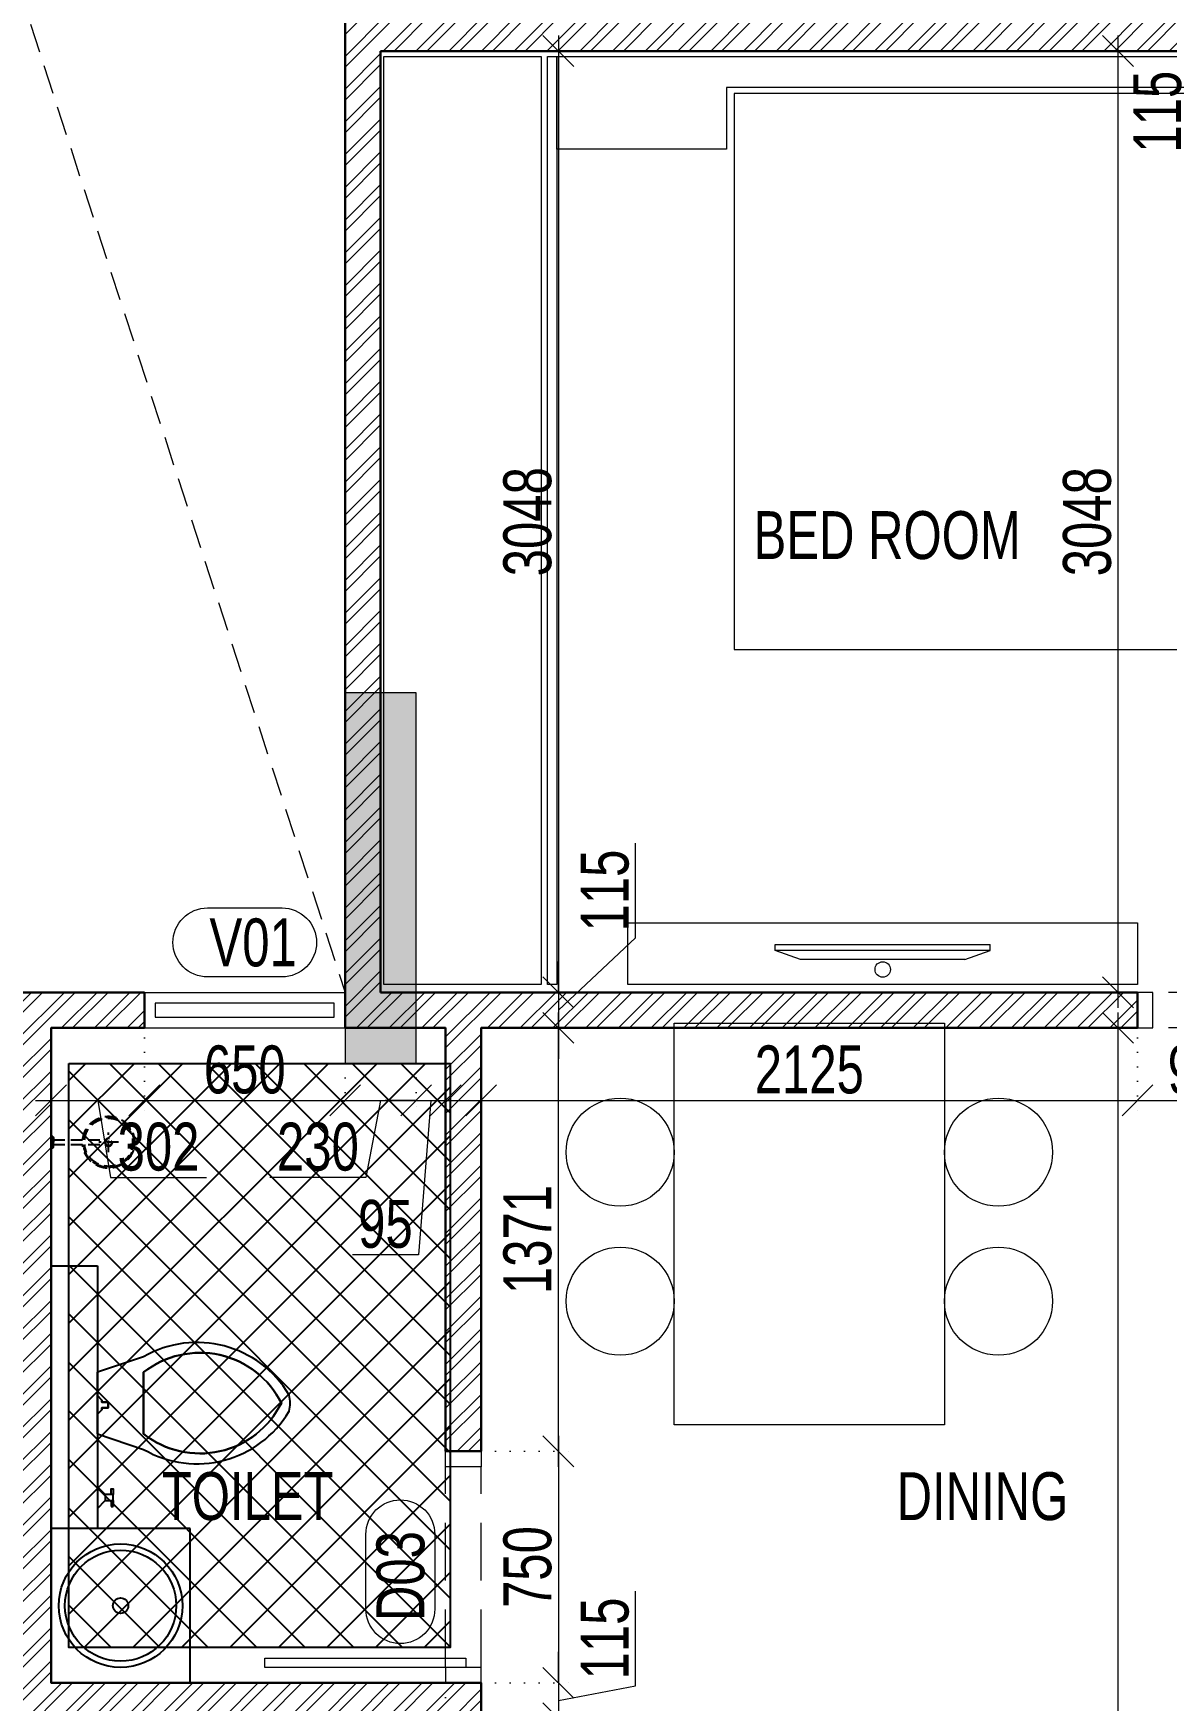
# Model space of a CAD drawing. Header units: inches. Extents: x 785882 to 928568, y 496782 to 576896.
# Drawn here: x 873649 to 877319, y 528373 to 533772 of the extents above; entities that cross this region are included whole.
import ezdxf
from ezdxf.enums import TextEntityAlignment as Align

# ---------------------------------------------------------------- set-up
doc = ezdxf.new("R2010")
doc.units = ezdxf.units.IN
doc.header["$LTSCALE"] = 750
doc.header["$MEASUREMENT"] = 0
for name, pattern in [('DOT', [0.25, 0, -0.25]), ('HIDDEN', [0.375, 0.25, -0.125]), ('HIDDEN2', [0.1875, 0.125, -0.0625])]:
    doc.linetypes.add(name, pattern=pattern)
for name, color, linetype, lineweight in [('COLUMN', 5, 'Continuous', 13), ('DIMENSION WORKING-MSA', 222, 'Continuous', 13), ('DOOR NO-MSA', 4, 'Continuous', 9), ('DOOR-MSA', 50, 'Continuous', 13), ('DOTTED LINE-MSA', 3, 'HIDDEN2', 13), ('FURNITURE-MSA', 251, 'Continuous', 5), ('TEXT ROOM NAME-MSA', 210, 'Continuous', 13), ('WALL HATCH-MSA', 251, 'Continuous', 9), ('WALL-MSA', 32, 'Continuous', 30), ('WINDOE NO-MAS', 4, 'Continuous', 9), ('WINDOW-MSA', 50, 'Continuous', 13)]:
    doc.layers.add(name, color=color, linetype=linetype, lineweight=lineweight)
for name, color, linetype in [('HATCH-SUNK 300MM-MSA', 47, 'Continuous'), ('P.FIXTURE', 7, 'Continuous'), ('R.C.C HATCH-MSA', 250, 'Continuous')]:
    doc.layers.add(name, color=color, linetype=linetype)
doc.styles.add('AR', font='swisscl.ttf')
doc.styles.add('Arial-Reg+0.8Sc', font='swisscl.ttf')
doc.styles.add('MtXpl_Swis721_LtCn_B', font='swisscl.ttf')
doc.dimstyles.new('WORKING DIM', dxfattribs={"dimtxt": 155, "dimasz": 100, "dimexe": 50, "dimexo": 0, "dimgap": 20, "dimtad": 1, "dimdec": 0, "dimzin": 0, "dimdsep": 46, "dimtxsty": 'AR', "dimblk": 'OBLIQUE', "dimcen": 0.09, "dimdle": 50, "dimclrd": 256, "dimclre": 250, "dimclrt": 256, "dimadec": 0, "dimazin": 0, "dimtfac": 1, "dimtdec": 0, "dimtofl": 0, "dimtmove": 1, "dimatfit": 0, "dimfxl": 1, "dimtolj": 1, "dimtzin": 0, "dimlwd": -1, "dimlwe": -1, "dimarcsym": 0})
pattern_1 = [(45, (36976.4, 0), (-53.0330086, 53.0330086), []), (45, (37011.755, 0), (-53.0330086, 53.0330086), [])]

# ---------------------------------------------------------------- blocks, each defined once
blk = doc.blocks.new('t4tgg34')
for points in [[(375405.3, -62759.1), (375390.8, -62744.6), (375390.8, -62738.4), (375370.8, -62738.4), (375370.8, -62719.7), (375390.8, -62719.7), (375390.8, -62713.4), (375405.3, -62699), (375405.3, -62635.1), (375255.5, -62585.2, 0.412342), (374784.6, -62708.9, 0.132891), (374784.6, -62761, 0.412336), (375255.5, -62884.7), (375405.3, -62834.8)], [(375255.5, -62834.8, -0.475238), (374809.5, -62734.9, -0.475243), (375255.5, -62635.1)]]:
    blk.add_lwpolyline(points, format="xyb", close=True)
blk.add_lwpolyline([(375255.5, -62834.8), (375255.5, -62635.1, 0.475243), (374809.5, -62734.9, 0.475238), (375255.5, -62834.8, 0.489246)], format="xyb")
blk.add_lwpolyline([(375405.3, -62635.1), (375405.3, -62699), (375390.8, -62713.4), (375390.8, -62719.7), (375370.8, -62719.7), (375370.8, -62738.4), (375390.8, -62738.4), (375390.8, -62744.6), (375405.3, -62759.1), (375405.3, -62699), (375405.3, -62834.8)])
blk = doc.blocks.new('9')
at = {"linetype": 'Continuous'}
for p, q in [((709869.5, -390414.7), (709869.5, -390433.8)), ((709875.9, -390414.7), (709875.9, -390433.8)), ((709875.9, -390433.8), (709869.5, -390433.8))]:
    blk.add_line(p, q, dxfattribs=at)
for points in [[(709875.9, -390395.7), (709875.9, -390376.6), (709869.5, -390376.6), (709869.5, -390395.7)], [(709894.9, -390395.7), (709920.3, -390370.3), (709920.3, -390440.1), (709894.9, -390414.7)]]:
    blk.add_lwpolyline(points, dxfattribs=at)
blk.add_lwpolyline([(709894.9, -390414.7), (709869.5, -390414.7), (709869.5, -390395.7), (709894.9, -390395.7)], close=True, dxfattribs=at)
blk = doc.blocks.new('SHOWE')
at = {"linetype": 'HIDDEN', "ltscale": 0.2}
for p, q in [((3964261.3, -1171717.9), (3964261.3, -1171674.7)), ((3964261.3, -1171674.7), (3964263.3, -1171674.7)), ((3964264.2, -1171676.3), (3964264.2, -1171716.3)), ((3964268.7, -1171680.5), (3964268.7, -1171696.3)), ((3964268.7, -1171688.6), (3964437.5, -1171688.6)), ((3964268.7, -1171712), (3964268.7, -1171696.3)), ((3964479.2, -1171696.3), (3964415.6, -1171696.3)), ((3964447.4, -1171664.5), (3964447.4, -1171728.1)), ((3964261.3, -1171717.9), (3964263.3, -1171717.9)), ((3964268.7, -1171704), (3964437.5, -1171704))]:
    blk.add_line(p, q, dxfattribs=at)
for radius in [12.5, 10.6]:
    blk.add_circle((3964447.4, -1171696.3), radius, dxfattribs=at)
for centre, radius, start, end in [((3964447.4, -1171696.3), 84.1, 185.2383, 174.7617), ((3964447.4, -1171696.3), 81.4, 185.4105, 174.5895), ((3964447.4, -1171696.3), 78, 185.6496, 174.3504), ((3964262.4, -1171676.3), 1.76, 358.0282, 62.0821), ((3964259.8, -1171685.3), 10.1, 28.3436, 64.2104), ((3964262.4, -1171716.3), 1.76, 297.9179, 1.9718), ((3964259.8, -1171707.2), 10.1, 295.7896, 331.6564)]:
    blk.add_arc(centre, radius, start, end, dxfattribs=at)
blk = doc.blocks.new('BLOCK-G & H TYPICAL COLOUMN')
at = {"layer": 'R.C.C HATCH-MSA'}
h = blk.add_hatch(color=256, dxfattribs=at)
h.dxf.hatch_style = 1
h.paths.add_polyline_path([(172697.62, -104207.75), (172688.57, -104207.75), (172688.57, -104255), (172697.62, -104255)])
h.paths.add_polyline_path([(172327.12, -104207.75), (172336.18, -104207.75), (172336.18, -104255), (172327.12, -104255)])
h.paths.add_polyline_path([(172819.88, -104207.75), (172819.88, -104216.81), (172867.12, -104216.81), (172867.12, -104207.75)])
h.paths.add_polyline_path([(172204.87, -104207.75), (172204.87, -104216.81), (172157.62, -104216.81), (172157.62, -104207.75)])
h.paths.add_polyline_path([(172561.18, -104240.06), (172552.12, -104240.06), (172552.12, -104287.31), (172561.18, -104287.31)])
h.paths.add_polyline_path([(172463.57, -104240.06), (172472.62, -104240.06), (172472.62, -104287.31), (172463.57, -104287.31)])
h.paths.add_polyline_path([(172177.87, -104422.2), (172177.87, -104431.25), (172130.62, -104431.25), (172130.62, -104422.2)])
h.paths.add_polyline_path([(172894.12, -104422.2), (172894.12, -104431.25), (172846.88, -104431.25), (172846.88, -104422.2)])
h.paths.add_polyline_path([(172336.12, -104486.75), (172336.12, -104495.81), (172288.87, -104495.81), (172288.87, -104486.75)])
h.paths.add_polyline_path([(172202.62, -104543.75), (172202.62, -104552.81), (172155.37, -104552.81), (172155.37, -104543.75)])
h.paths.add_polyline_path([(172822.13, -104543.75), (172822.13, -104552.81), (172869.37, -104552.81), (172869.37, -104543.75)])
h.paths.add_polyline_path([(172516.9, -104495.81), (172507.85, -104495.81), (172507.85, -104448.56), (172516.9, -104448.56)])
h.paths.add_polyline_path([(172697.62, -104104.25), (172688.57, -104104.25), (172688.57, -104057.01), (172697.62, -104057.01)])
h.paths.add_polyline_path([(172327.12, -104104.25), (172336.18, -104104.25), (172336.18, -104057.01), (172327.12, -104057.01)])
h.paths.add_polyline_path([(172819.88, -104104.25), (172819.88, -104095.2), (172867.12, -104095.2), (172867.12, -104104.25)])
h.paths.add_polyline_path([(172204.87, -104104.25), (172204.87, -104095.2), (172157.62, -104095.2), (172157.62, -104104.25)])
h.paths.add_polyline_path([(172561.18, -104071.94), (172552.12, -104071.94), (172552.12, -104024.7), (172561.18, -104024.7)])
h.paths.add_polyline_path([(172463.57, -104071.94), (172472.62, -104071.94), (172472.62, -104024.7), (172463.57, -104024.7)])
h.paths.add_polyline_path([(172177.87, -103889.81), (172177.87, -103880.75), (172130.62, -103880.75), (172130.62, -103889.81)])
h.paths.add_polyline_path([(172894.12, -103889.81), (172894.12, -103880.75), (172846.88, -103880.75), (172846.88, -103889.81)])
h.paths.add_polyline_path([(172336.12, -103825.25), (172336.12, -103816.2), (172288.87, -103816.2), (172288.87, -103825.25)])
h.paths.add_polyline_path([(172202.62, -103768.25), (172202.62, -103759.2), (172155.37, -103759.2), (172155.37, -103768.25)])
h.paths.add_polyline_path([(172822.13, -103768.25), (172822.13, -103759.2), (172869.37, -103759.2), (172869.37, -103768.25)])
h.paths.add_polyline_path([(172516.9, -103816.2), (172507.85, -103816.2), (172507.85, -103863.44), (172516.9, -103863.44)])
h.paths.add_polyline_path([(172548.37, -103699.31), (172548.37, -103690.25), (172595.62, -103690.25), (172595.62, -103699.31)])
h.paths.add_polyline_path([(172476.37, -103699.31), (172476.37, -103690.25), (172429.13, -103690.25), (172429.13, -103699.31)])
h.paths.add_polyline_path([(172726.82, -103612.31), (172726.82, -103603.25), (172774.06, -103603.25), (172774.06, -103612.31)])
h.paths.add_polyline_path([(172297.93, -103612.31), (172297.93, -103603.25), (172250.69, -103603.25), (172250.69, -103612.31)])
h.paths.add_polyline_path([(172920.37, -103523.81), (172920.37, -103514.75), (172857.56, -103514.75), (172857.56, -103523.81)])
h.paths.add_polyline_path([(172104.37, -103523.81), (172104.37, -103514.75), (172167.19, -103514.75), (172167.19, -103523.81)])
h.paths.add_polyline_path([(172476.37, -103492.94), (172467.32, -103492.94), (172467.32, -103445.7), (172476.37, -103445.7)])
h.paths.add_polyline_path([(172548.37, -103492.94), (172557.43, -103492.94), (172557.43, -103445.7), (172548.37, -103445.7)])
h.paths.add_polyline_path([(172663.43, -103454.75), (172759.5, -103454.75), (172759.5, -103349.7), (172663.43, -103349.7), (172663.43, -103358.75), (172750.44, -103358.75), (172750.44, -103445.7), (172663.43, -103445.7)])
h.paths.add_polyline_path([(172361.32, -103454.75), (172265.25, -103454.75), (172265.25, -103349.7), (172361.32, -103349.7), (172361.32, -103358.75), (172274.31, -103358.75), (172274.31, -103445.7), (172361.32, -103445.7)])
h.paths.add_polyline_path([(172428.37, -103358.75), (172419.32, -103358.75), (172419.32, -103311.51), (172428.37, -103311.51)])
h.paths.add_polyline_path([(172428.37, -103132.74), (172419.32, -103132.74), (172419.32, -103179.99), (172428.37, -103179.99)])
h.paths.add_polyline_path([(172151.62, -103286.75), (172151.62, -103277.7), (172104.37, -103277.7), (172104.37, -103286.75)])
h.paths.add_polyline_path([(172245.43, -103162.74), (172245.43, -103153.68), (172198.19, -103153.68), (172198.19, -103162.74)])
h.paths.add_polyline_path([(172428.37, -103021.25), (172419.32, -103021.25), (172419.32, -103068.5), (172428.37, -103068.5)])
h.paths.add_polyline_path([(172245.43, -102997.25), (172236.37, -102997.25), (172236.37, -103044.5), (172245.43, -103044.5)])
h.paths.add_polyline_path([(172104.37, -102997.25), (172104.37, -103006.31), (172151.62, -103006.31), (172151.62, -102997.25)])
h.paths.add_polyline_path([(172596.37, -103358.75), (172605.43, -103358.75), (172605.43, -103311.51), (172596.37, -103311.51)])
h.paths.add_polyline_path([(172596.37, -103132.74), (172605.43, -103132.74), (172605.43, -103179.99), (172596.37, -103179.99)])
h.paths.add_polyline_path([(172873.13, -103286.75), (172873.13, -103277.7), (172920.37, -103277.7), (172920.37, -103286.75)])
h.paths.add_polyline_path([(172779.32, -103162.74), (172779.32, -103153.68), (172826.56, -103153.68), (172826.56, -103162.74)])
h.paths.add_polyline_path([(172596.37, -103021.25), (172605.43, -103021.25), (172605.43, -103068.5), (172596.37, -103068.5)])
h.paths.add_polyline_path([(172779.32, -102997.25), (172788.37, -102997.25), (172788.37, -103044.5), (172779.32, -103044.5)])
h.paths.add_polyline_path([(172920.37, -102997.25), (172920.37, -103006.31), (172873.13, -103006.31), (172873.13, -102997.25)])
h.paths.add_polyline_path([(172548.37, -104612.7), (172548.37, -104621.75), (172595.62, -104621.75), (172595.62, -104612.7)])
h.paths.add_polyline_path([(172476.37, -104612.7), (172476.37, -104621.75), (172429.13, -104621.75), (172429.13, -104612.7)])
h.paths.add_polyline_path([(172297.93, -104699.7), (172297.93, -104708.75), (172250.69, -104708.75), (172250.69, -104699.7)])
h.paths.add_polyline_path([(172104.37, -104788.2), (172104.37, -104797.25), (172167.19, -104797.25), (172167.19, -104788.2)])
h.paths.add_polyline_path([(172726.82, -104699.7), (172726.82, -104708.75), (172774.06, -104708.75), (172774.06, -104699.7)])
h.paths.add_polyline_path([(172920.37, -104788.2), (172920.37, -104797.25), (172857.56, -104797.25), (172857.56, -104788.2)])
h.paths.add_polyline_path([(172476.37, -104819.06), (172467.32, -104819.06), (172467.32, -104866.31), (172476.37, -104866.31)])
h.paths.add_polyline_path([(172548.37, -104819.06), (172557.43, -104819.06), (172557.43, -104866.31), (172548.37, -104866.31)])
h.paths.add_polyline_path([(172663.43, -104857.25), (172759.5, -104857.25), (172759.5, -104962.31), (172663.43, -104962.31), (172663.43, -104953.25), (172750.44, -104953.25), (172750.44, -104866.31), (172663.43, -104866.31)])
h.paths.add_polyline_path([(172361.32, -104857.25), (172265.25, -104857.25), (172265.25, -104962.31), (172361.32, -104962.31), (172361.32, -104953.25), (172274.31, -104953.25), (172274.31, -104866.31), (172361.32, -104866.31)])
h.paths.add_polyline_path([(172428.37, -104953.25), (172419.32, -104953.25), (172419.32, -105000.5), (172428.37, -105000.5)])
h.paths.add_polyline_path([(172428.37, -105178.31), (172419.32, -105178.31), (172419.32, -105131.06), (172428.37, -105131.06)])
h.paths.add_polyline_path([(172151.62, -105025.25), (172151.62, -105034.31), (172104.37, -105034.31), (172104.37, -105025.25)])
h.paths.add_polyline_path([(172245.43, -105072.5), (172236.37, -105072.5), (172236.37, -105025.25), (172245.43, -105025.25)])
h.paths.add_polyline_path([(172428.37, -105290.75), (172419.32, -105290.75), (172419.32, -105243.51), (172428.37, -105243.51)])
h.paths.add_polyline_path([(172245.43, -105314.75), (172236.37, -105314.75), (172236.37, -105267.51), (172245.43, -105267.51)])
h.paths.add_polyline_path([(172104.37, -105277.35), (172113.43, -105277.35), (172113.43, -105314.75), (172104.37, -105314.75)])
h.paths.add_polyline_path([(172596.37, -104953.25), (172605.43, -104953.25), (172605.43, -105000.5), (172596.37, -105000.5)])
h.paths.add_polyline_path([(172596.37, -105178.31), (172605.43, -105178.31), (172605.43, -105131.06), (172596.37, -105131.06)])
h.paths.add_polyline_path([(172873.13, -105025.25), (172873.13, -105034.31), (172920.37, -105034.31), (172920.37, -105025.25)])
h.paths.add_polyline_path([(172788.37, -105025.25), (172779.32, -105025.25), (172779.32, -105072.5), (172788.37, -105072.5)])
h.paths.add_polyline_path([(172596.37, -105290.75), (172605.43, -105290.75), (172605.43, -105243.51), (172596.37, -105243.51)])
h.paths.add_polyline_path([(172779.32, -105314.75), (172788.37, -105314.75), (172788.37, -105267.51), (172779.32, -105267.51)])
h.paths.add_polyline_path([(172911.32, -105314.75), (172920.37, -105314.75), (172920.37, -105277.35), (172911.32, -105277.35)])
h.paths.add_polyline_path([(172688.63, -104486.75), (172688.63, -104495.81), (172735.87, -104495.81), (172735.87, -104486.75)])
h.paths.add_polyline_path([(172688.63, -103825.25), (172688.63, -103816.2), (172735.87, -103816.2), (172735.87, -103825.25)])
at = {"layer": 'COLUMN'}
blk.add_lwpolyline([(172561.18, -104240.06), (172552.12, -104240.06), (172552.12, -104287.31), (172561.18, -104287.31)], close=True, dxfattribs=at)
blk = doc.blocks.new('A$C59c041b7')
at = {"layer": 'HATCH-SUNK 300MM-MSA', "transparency": 33554559}
h = blk.add_hatch(dxfattribs=at)
h.set_pattern_fill('ANSI37', color=256, scale=35)
h.set_pattern_definition([(45, (0, 0), (-78.57724, 78.57724), []), (135, (0, 0), (-78.57724, -78.57724), [])])
h.paths.add_polyline_path([(10478.2, -32767.4), (11713.2, -32767.4), (11713.2, -34658.3), (10478.2, -34658.3)])
at = {"layer": 'HATCH-SUNK 300MM-MSA'}
blk.add_lwpolyline([(10478.2, -32767.4), (11713.2, -32767.4), (11713.2, -34658.3), (10478.2, -34658.3)], close=True, dxfattribs=at)
blk = doc.blocks.new('G$C7997B730')
at = {"layer": 'FURNITURE-MSA'}
for p, q in [((36, 1325, 0), (0, 1325, 0)), ((0, 1325, 0), (0, 0, 0)), ((36, 1325, 0), (0, 1325, 0)), ((93, 1169, 0), (36, 1325, 0)), ((36, 0, 0), (36, 1325, 0)), ((93, 1169, 0), (36, 1325, 0)), ((93, 156, 0), (93, 1169, 0)), ((93, 156, 0), (36, 0, 0)), ((36, 0, 0), (0, 0, 0))]:
    blk.add_line(p, q, dxfattribs=at)
blk = doc.blocks.new('A$Caebde61c')
at = {"layer": 'FURNITURE-MSA'}
for points in [[(11497.8, -32512.4), (11497.8, -29507.3), (12007.8, -29507.3), (12007.8, -32512.4)], [(12027.8, -32512.4), (12027.8, -29507.3), (12057.8, -29507.3), (12057.8, -32512.4)], [(14307.8, -29607.2), (12607.9, -29607.2), (12607.9, -29807.2), (12057.8, -29807.2), (12057.8, -29507.3), (14813.6, -29507.3), (14813.6, -29807.2), (14307.8, -29807.2)], [(12632.8, -29627.2), (12632.8, -31427.2), (14282.8, -31427.2), (14282.8, -29627.2)], [(13938.6, -32312.4), (13938.6, -32512.4), (12288.6, -32512.4), (12288.6, -32312.4)], [(12438.4, -33937.4), (12438.4, -32637.4), (13313.4, -32637.4), (13313.4, -33937.4)]]:
    blk.add_lwpolyline(points, close=True, dxfattribs=at)
for centre, radius in [((13113.6, -32463.3, 0), 25), ((12263.4, -33055), 175), ((13488.4, -33055), 175), ((12263.4, -33537.4), 175), ((13488.4, -33537.4), 175)]:
    blk.add_circle(centre, radius, dxfattribs=at)
at = {"layer": 'FURNITURE-MSA', "xscale": -0.524880000000001, "yscale": 0.524880000000001, "zscale": 0.524880000000001, "rotation": 89.99999999999993}
blk.add_blockref('G$C7997B730', (13461.3, -32382.7, 0), dxfattribs=at)
blk = doc.blocks.new('Win-Tag-03')
blk.add_lwpolyline([(-130, 120), (130, 120, -0.414214), (250, 0), (250, 0, -0.414214), (130, -120), (-130, -120, -0.414214), (-250, 0), (-250, 0, -0.414214)], format="xyb", close=True)
blk = doc.blocks.new('A$C16cd5f5f')
at = {"layer": 'WINDOW-MSA', "ltscale": 5000}
for points in [[(50, 50), (50, 850), (80, 850), (80, 50)], [(0, 0), (50, 0), (50, 115), (0, 115)], [(900, 0), (850, 0), (850, 115), (900, 115)]]:
    blk.add_lwpolyline(points, close=True, dxfattribs=at)
at = {"layer": 'WINDOW-MSA', "linetype": 'HIDDEN'}
for points in [[(50, 115), (850, 115)], [(50, 0), (850, 0)]]:
    blk.add_lwpolyline(points, dxfattribs=at)
blk = doc.blocks.new('A$Ca69f7aba')
at = {"layer": 'WINDOW-MSA', "ltscale": 5000}
for points in [[(-750, 0), (-700, 0), (-700, -115), (-750, -115)], [(0, 0), (-50, 0), (-50, -115), (0, -115)], [(-50, -50), (-50, -700), (-80, -700), (-80, -50)]]:
    blk.add_lwpolyline(points, close=True, dxfattribs=at)
at = {"layer": 'WINDOW-MSA', "linetype": 'HIDDEN'}
blk.add_lwpolyline([(-50, 0), (-700, 0)], dxfattribs=at)
at = {"layer": 'WINDOW-MSA', "linetype": 'HIDDEN', "elevation": 0}
blk.add_lwpolyline([(-50, -115), (-700, -115)], dxfattribs=at)
blk = doc.blocks.new('_Oblique')
at = {"color": 0, "linetype": 'ByBlock', "lineweight": -2}
blk.add_line((-0.5, -0.5), (0.5, 0.5), dxfattribs=at)
blk = doc.blocks.new('*D1318')
at = {"layer": 'Defpoints', "color": 0, "ltscale": 0.25, "transparency": 16777216}
for p in [(877876, 533829.2), (878124.4, 533829.2), (878124.4, 533714.2)]:
    blk.add_point(p, dxfattribs=at)
at = {"layer": 'DIMENSION WORKING-MSA', "ltscale": 0.25, "transparency": 16777216}
for p, q in [((877876, 533829.2), (877876, 533929.2)), ((877876, 533714.2), (877876, 533829.2)), ((877876, 533771.7), (877388.2, 533671.4)), ((877876, 533714.2), (877876, 533614.2)), ((877388.2, 533671.4), (877388.2, 533364.5))]:
    blk.add_line(p, q, dxfattribs=at)
at = {"layer": 'DIMENSION WORKING-MSA', "color": 250, "linetype": 'DOT', "ltscale": 0.25, "transparency": 16777216}
for p, q in [((878124.4, 533829.2), (877826, 533829.2)), ((878124.4, 533714.2), (877826, 533714.2))]:
    blk.add_line(p, q, dxfattribs=at)
at = {"layer": 'DIMENSION WORKING-MSA', "ltscale": 0.25, "transparency": 16777216, "xscale": 100, "yscale": 100, "zscale": 100}
for p, rotation in [((877876, 533829.2), 270), ((877876, 533714.2), 90)]:
    blk.add_blockref('_Oblique', p, dxfattribs=dict(at, rotation=rotation))
at = {"layer": 'DIMENSION WORKING-MSA', "ltscale": 0.25, "transparency": 16777216, "insert": (877289.2, 533517.9), "char_height": 155, "attachment_point": 5, "rotation": 90, "style": 'AR'}
blk.add_mtext('\\A1;115', dxfattribs=at)
blk = doc.blocks.new('*D1343')
at = {"layer": 'Defpoints', "color": 0, "ltscale": 0.25, "transparency": 16777216}
for p in [(874984.1, 528430.7, 0), (873706.6, 528315.7), (874984.1, 528065.7)]:
    blk.add_point(p, dxfattribs=at)
at = {"layer": 'DIMENSION WORKING-MSA', "color": 250, "linetype": 'DOT', "ltscale": 0.25, "transparency": 16777216}
for p, q in [((874984.1, 528430.7), (874984.1, 528015.7)), ((873706.6, 528315.7), (873706.6, 528015.7))]:
    blk.add_line(p, q, dxfattribs=at)
at = {"layer": 'DIMENSION WORKING-MSA', "ltscale": 0.25, "transparency": 16777216}
blk.add_line((873656.6, 528065.7), (875034.1, 528065.7), dxfattribs=at)
at = {"layer": 'DIMENSION WORKING-MSA', "ltscale": 0.25, "transparency": 16777216, "xscale": 100, "yscale": 100, "zscale": 100, "rotation": 180}
blk.add_blockref('_Oblique', (873706.6, 528065.7), dxfattribs=at)
at = {"layer": 'DIMENSION WORKING-MSA', "ltscale": 0.25, "transparency": 16777216, "xscale": 100, "yscale": 100, "zscale": 100}
blk.add_blockref('_Oblique', (874984.1, 528065.7), dxfattribs=at)
at = {"layer": 'DIMENSION WORKING-MSA', "ltscale": 0.25, "transparency": 16777216, "insert": (874345.3, 528165), "char_height": 155, "attachment_point": 5, "style": 'AR'}
blk.add_mtext('\\A1;1278', dxfattribs=at)
blk = doc.blocks.new('*D1357')
at = {"layer": 'Defpoints', "color": 0, "ltscale": 0.25, "transparency": 16777216}
for p in [(877224.4, 530566.6), (878124.4, 530566.6), (878124.4, 530316.6)]:
    blk.add_point(p, dxfattribs=at)
at = {"layer": 'DIMENSION WORKING-MSA', "color": 250, "linetype": 'DOT', "ltscale": 0.25, "transparency": 16777216}
for p, q in [((877224.4, 530566.6), (877224.4, 530266.6)), ((878124.4, 530566.6), (878124.4, 530266.6))]:
    blk.add_line(p, q, dxfattribs=at)
at = {"layer": 'DIMENSION WORKING-MSA', "ltscale": 0.25, "transparency": 16777216}
blk.add_line((877174.4, 530316.6), (878174.4, 530316.6), dxfattribs=at)
at = {"layer": 'DIMENSION WORKING-MSA', "ltscale": 0.25, "transparency": 16777216, "xscale": 100, "yscale": 100, "zscale": 100, "rotation": 180}
blk.add_blockref('_Oblique', (877224.4, 530316.6), dxfattribs=at)
at = {"layer": 'DIMENSION WORKING-MSA', "ltscale": 0.25, "transparency": 16777216, "xscale": 100, "yscale": 100, "zscale": 100}
blk.add_blockref('_Oblique', (878124.4, 530316.6), dxfattribs=at)
at = {"layer": 'DIMENSION WORKING-MSA', "ltscale": 0.25, "transparency": 16777216, "insert": (877454.9, 530415.9), "char_height": 155, "attachment_point": 5, "style": 'AR'}
blk.add_mtext('\\A1;900', dxfattribs=at)
blk = doc.blocks.new('*D1358')
at = {"layer": 'Defpoints', "color": 0, "ltscale": 0.25, "transparency": 16777216}
for p in [(877224.4, 530566.6), (875099.1, 530316.6), (877224.4, 530316.6)]:
    blk.add_point(p, dxfattribs=at)
at = {"layer": 'DIMENSION WORKING-MSA', "color": 250, "linetype": 'DOT', "ltscale": 0.25, "transparency": 16777216}
for p, q in [((877224.4, 530566.6), (877224.4, 530266.6)), ((875099.1, 530316.6), (875099.1, 530366.6))]:
    blk.add_line(p, q, dxfattribs=at)
at = {"layer": 'DIMENSION WORKING-MSA', "ltscale": 0.25, "transparency": 16777216}
blk.add_line((875049.1, 530316.6), (877274.4, 530316.6), dxfattribs=at)
at = {"layer": 'DIMENSION WORKING-MSA', "ltscale": 0.25, "transparency": 16777216, "xscale": 100, "yscale": 100, "zscale": 100, "rotation": 180}
blk.add_blockref('_Oblique', (875099.1, 530316.6), dxfattribs=at)
at = {"layer": 'DIMENSION WORKING-MSA', "ltscale": 0.25, "transparency": 16777216, "xscale": 100, "yscale": 100, "zscale": 100}
blk.add_blockref('_Oblique', (877224.4, 530316.6), dxfattribs=at)
at = {"layer": 'DIMENSION WORKING-MSA', "ltscale": 0.25, "transparency": 16777216, "insert": (876161.8, 530415.9), "char_height": 155, "attachment_point": 5, "style": 'AR'}
blk.add_mtext('\\A1;2125', dxfattribs=at)
blk = doc.blocks.new('*D1359')
at = {"layer": 'Defpoints', "color": 0, "ltscale": 0.25, "transparency": 16777216}
for p in [(873706.6, 530551.6), (874008.7, 530566.6), (874008.7, 530316.6)]:
    blk.add_point(p, dxfattribs=at)
at = {"layer": 'DIMENSION WORKING-MSA', "color": 250, "linetype": 'DOT', "ltscale": 0.25, "transparency": 16777216}
for p, q in [((873706.6, 530551.6), (873706.6, 530266.6)), ((874008.7, 530566.6), (874008.7, 530266.6))]:
    blk.add_line(p, q, dxfattribs=at)
at = {"layer": 'DIMENSION WORKING-MSA', "ltscale": 0.25, "transparency": 16777216}
for p, q in [((873656.6, 530316.6), (874058.7, 530316.6)), ((873857.7, 530316.6), (873899.1, 530066.6)), ((873899.1, 530066.6), (874209.5, 530066.6))]:
    blk.add_line(p, q, dxfattribs=at)
at = {"layer": 'DIMENSION WORKING-MSA', "ltscale": 0.25, "transparency": 16777216, "xscale": 100, "yscale": 100, "zscale": 100, "rotation": 180}
blk.add_blockref('_Oblique', (873706.6, 530316.6), dxfattribs=at)
at = {"layer": 'DIMENSION WORKING-MSA', "ltscale": 0.25, "transparency": 16777216, "xscale": 100, "yscale": 100, "zscale": 100}
blk.add_blockref('_Oblique', (874008.7, 530316.6), dxfattribs=at)
at = {"layer": 'DIMENSION WORKING-MSA', "ltscale": 0.25, "transparency": 16777216, "insert": (874054.3, 530166), "char_height": 155, "attachment_point": 5, "style": 'AR'}
blk.add_mtext('\\A1;302', dxfattribs=at)
blk = doc.blocks.new('*D1360')
at = {"layer": 'Defpoints', "color": 0, "ltscale": 0.25, "transparency": 16777216}
for p in [(874008.7, 530566.6), (874658.7, 530436.6), (874658.7, 530316.6)]:
    blk.add_point(p, dxfattribs=at)
at = {"layer": 'DIMENSION WORKING-MSA', "color": 250, "linetype": 'DOT', "ltscale": 0.25, "transparency": 16777216}
for p, q in [((874008.7, 530566.6), (874008.7, 530266.6)), ((874658.7, 530436.6), (874658.7, 530266.6))]:
    blk.add_line(p, q, dxfattribs=at)
at = {"layer": 'DIMENSION WORKING-MSA', "ltscale": 0.25, "transparency": 16777216}
blk.add_line((873958.7, 530316.6), (874708.7, 530316.6), dxfattribs=at)
at = {"layer": 'DIMENSION WORKING-MSA', "ltscale": 0.25, "transparency": 16777216, "xscale": 100, "yscale": 100, "zscale": 100, "rotation": 180}
blk.add_blockref('_Oblique', (874008.7, 530316.6), dxfattribs=at)
at = {"layer": 'DIMENSION WORKING-MSA', "ltscale": 0.25, "transparency": 16777216, "xscale": 100, "yscale": 100, "zscale": 100}
blk.add_blockref('_Oblique', (874658.7, 530316.6), dxfattribs=at)
at = {"layer": 'DIMENSION WORKING-MSA', "ltscale": 0.25, "transparency": 16777216, "insert": (874333.7, 530415.9), "char_height": 155, "attachment_point": 5, "style": 'AR'}
blk.add_mtext('\\A1;650', dxfattribs=at)
blk = doc.blocks.new('*D1361')
at = {"layer": 'Defpoints', "color": 0, "ltscale": 0.25, "transparency": 16777216}
for p in [(874658.7, 530436.6), (874888.7, 530436.6), (874888.7, 530316.6)]:
    blk.add_point(p, dxfattribs=at)
at = {"layer": 'DIMENSION WORKING-MSA', "color": 250, "linetype": 'DOT', "ltscale": 0.25, "transparency": 16777216}
for p, q in [((874658.7, 530436.6), (874658.7, 530266.6)), ((874888.7, 530436.6), (874888.7, 530266.6))]:
    blk.add_line(p, q, dxfattribs=at)
at = {"layer": 'DIMENSION WORKING-MSA', "ltscale": 0.25, "transparency": 16777216}
for p, q in [((874608.7, 530316.6), (874938.7, 530316.6)), ((874773.7, 530316.6), (874725.9, 530066.6)), ((874725.9, 530066.6), (874415.2, 530066.6))]:
    blk.add_line(p, q, dxfattribs=at)
at = {"layer": 'DIMENSION WORKING-MSA', "ltscale": 0.25, "transparency": 16777216, "xscale": 100, "yscale": 100, "zscale": 100, "rotation": 180}
blk.add_blockref('_Oblique', (874658.7, 530316.6), dxfattribs=at)
at = {"layer": 'DIMENSION WORKING-MSA', "ltscale": 0.25, "transparency": 16777216, "xscale": 100, "yscale": 100, "zscale": 100}
blk.add_blockref('_Oblique', (874888.7, 530316.6), dxfattribs=at)
at = {"layer": 'DIMENSION WORKING-MSA', "ltscale": 0.25, "transparency": 16777216, "insert": (874570.6, 530166), "char_height": 155, "attachment_point": 5, "style": 'AR'}
blk.add_mtext('\\A1;230', dxfattribs=at)
blk = doc.blocks.new('*D1362')
at = {"layer": 'Defpoints', "color": 0, "ltscale": 0.25, "transparency": 16777216}
for p in [(874984.1, 530551.6), (874888.7, 530436.6), (874984.1, 530316.6)]:
    blk.add_point(p, dxfattribs=at)
at = {"layer": 'DIMENSION WORKING-MSA', "color": 250, "linetype": 'DOT', "ltscale": 0.25, "transparency": 16777216}
for p, q in [((874984.1, 530551.6), (874984.1, 530266.6)), ((874888.7, 530436.6), (874888.7, 530266.6))]:
    blk.add_line(p, q, dxfattribs=at)
at = {"layer": 'DIMENSION WORKING-MSA', "ltscale": 0.25, "transparency": 16777216}
for p, q in [((874888.7, 530316.6), (874788.7, 530316.6)), ((874888.7, 530316.6), (874984.1, 530316.6)), ((874936.4, 530316.6), (874896.1, 529816.6)), ((874984.1, 530316.6), (875084.1, 530316.6)), ((874896.1, 529816.6), (874682.2, 529816.6))]:
    blk.add_line(p, q, dxfattribs=at)
at = {"layer": 'DIMENSION WORKING-MSA', "ltscale": 0.25, "transparency": 16777216, "xscale": 100, "yscale": 100, "zscale": 100}
blk.add_blockref('_Oblique', (874888.7, 530316.6), dxfattribs=at)
at = {"layer": 'DIMENSION WORKING-MSA', "ltscale": 0.25, "transparency": 16777216, "xscale": 100, "yscale": 100, "zscale": 100, "rotation": 180}
blk.add_blockref('_Oblique', (874984.1, 530316.6), dxfattribs=at)
at = {"layer": 'DIMENSION WORKING-MSA', "ltscale": 0.25, "transparency": 16777216, "insert": (874789.2, 529915.9), "char_height": 155, "attachment_point": 5, "style": 'AR'}
blk.add_mtext('\\A1;95', dxfattribs=at)
blk = doc.blocks.new('*D1363')
at = {"layer": 'Defpoints', "color": 0, "ltscale": 0.25, "transparency": 16777216}
for p in [(874984.1, 528430.7, 0), (875099.1, 528430.7, 0), (875099.1, 528065.7)]:
    blk.add_point(p, dxfattribs=at)
at = {"layer": 'DIMENSION WORKING-MSA', "color": 250, "linetype": 'DOT', "ltscale": 0.25, "transparency": 16777216}
for p, q in [((874984.1, 528430.7), (874984.1, 528015.7)), ((875099.1, 528430.7), (875099.1, 528015.7))]:
    blk.add_line(p, q, dxfattribs=at)
at = {"layer": 'DIMENSION WORKING-MSA', "ltscale": 0.25, "transparency": 16777216}
for p, q in [((874984.1, 528065.7), (874884.1, 528065.7)), ((874984.1, 528065.7), (875099.1, 528065.7)), ((875041.6, 528065.7), (874988.7, 527747.5)), ((875099.1, 528065.7), (875199.1, 528065.7)), ((874988.7, 527747.5), (874681.8, 527747.5))]:
    blk.add_line(p, q, dxfattribs=at)
at = {"layer": 'DIMENSION WORKING-MSA', "ltscale": 0.25, "transparency": 16777216, "xscale": 100, "yscale": 100, "zscale": 100}
blk.add_blockref('_Oblique', (874984.1, 528065.7), dxfattribs=at)
at = {"layer": 'DIMENSION WORKING-MSA', "ltscale": 0.25, "transparency": 16777216, "xscale": 100, "yscale": 100, "zscale": 100, "rotation": 180}
blk.add_blockref('_Oblique', (875099.1, 528065.7), dxfattribs=at)
at = {"layer": 'DIMENSION WORKING-MSA', "ltscale": 0.25, "transparency": 16777216, "insert": (874835.3, 527846.6), "char_height": 155, "attachment_point": 5, "style": 'AR'}
blk.add_mtext('\\A1;115', dxfattribs=at)
blk = doc.blocks.new('*D1371')
at = {"layer": 'Defpoints', "color": 0, "ltscale": 0.25, "transparency": 16777216}
for p in [(875349.1, 533714.2), (875349.1, 530666.6), (875349.1, 530666.6)]:
    blk.add_point(p, dxfattribs=at)
at = {"layer": 'DIMENSION WORKING-MSA', "ltscale": 0.25, "transparency": 16777216}
blk.add_line((875349.1, 533764.2), (875349.1, 530616.6), dxfattribs=at)
at = {"layer": 'DIMENSION WORKING-MSA', "color": 250, "linetype": 'DOT', "ltscale": 0.25, "transparency": 16777216}
for p, q in [((875349.1, 533714.2), (875399.1, 533714.2)), ((875349.1, 530666.6), (875399.1, 530666.6))]:
    blk.add_line(p, q, dxfattribs=at)
at = {"layer": 'DIMENSION WORKING-MSA', "ltscale": 0.25, "transparency": 16777216, "xscale": 100, "yscale": 100, "zscale": 100}
for p, rotation in [((875349.1, 533714.2), 90), ((875349.1, 530666.6), 270)]:
    blk.add_blockref('_Oblique', p, dxfattribs=dict(at, rotation=rotation))
at = {"layer": 'DIMENSION WORKING-MSA', "ltscale": 0.25, "transparency": 16777216, "insert": (875249.6, 532190.4), "char_height": 155, "attachment_point": 5, "rotation": 90, "style": 'AR'}
blk.add_mtext('\\A1;3048', dxfattribs=at)
blk = doc.blocks.new('*D1372')
at = {"layer": 'Defpoints', "color": 0, "ltscale": 0.25, "transparency": 16777216}
for p in [(875349.1, 530666.6), (875349.1, 530551.6), (875349.1, 530551.6)]:
    blk.add_point(p, dxfattribs=at)
at = {"layer": 'DIMENSION WORKING-MSA', "ltscale": 0.25, "transparency": 16777216}
for p, q in [((875599.1, 530842.7), (875599.1, 531149.6)), ((875349.1, 530609.1), (875599.1, 530842.7)), ((875349.1, 530666.6), (875349.1, 530766.6)), ((875349.1, 530666.6), (875349.1, 530551.6)), ((875349.1, 530551.6), (875349.1, 530451.6))]:
    blk.add_line(p, q, dxfattribs=at)
at = {"layer": 'DIMENSION WORKING-MSA', "color": 250, "linetype": 'DOT', "ltscale": 0.25, "transparency": 16777216}
for p, q in [((875349.1, 530666.6), (875399.1, 530666.6)), ((875349.1, 530551.6), (875399.1, 530551.6))]:
    blk.add_line(p, q, dxfattribs=at)
at = {"layer": 'DIMENSION WORKING-MSA', "ltscale": 0.25, "transparency": 16777216, "xscale": 100, "yscale": 100, "zscale": 100}
for p, rotation in [((875349.1, 530666.6), 270), ((875349.1, 530551.6), 90)]:
    blk.add_blockref('_Oblique', p, dxfattribs=dict(at, rotation=rotation))
at = {"layer": 'DIMENSION WORKING-MSA', "ltscale": 0.25, "transparency": 16777216, "insert": (875500, 530996.1), "char_height": 155, "attachment_point": 5, "rotation": 90, "style": 'AR'}
blk.add_mtext('\\A1;115', dxfattribs=at)
blk = doc.blocks.new('*D1373')
at = {"layer": 'Defpoints', "color": 0, "ltscale": 0.25, "transparency": 16777216}
for p in [(875099.1, 529180.7, 0), (875099.1, 528430.7), (875349.1, 528430.7)]:
    blk.add_point(p, dxfattribs=at)
at = {"layer": 'DIMENSION WORKING-MSA', "ltscale": 0.25, "transparency": 16777216}
blk.add_line((875349.1, 529230.7), (875349.1, 528380.7), dxfattribs=at)
at = {"layer": 'DIMENSION WORKING-MSA', "color": 250, "linetype": 'DOT', "ltscale": 0.25, "transparency": 16777216}
for p, q in [((875099.1, 529180.7), (875399.1, 529180.7)), ((875099.1, 528430.7), (875399.1, 528430.7))]:
    blk.add_line(p, q, dxfattribs=at)
at = {"layer": 'DIMENSION WORKING-MSA', "ltscale": 0.25, "transparency": 16777216, "xscale": 100, "yscale": 100, "zscale": 100}
for p, rotation in [((875349.1, 529180.7), 90), ((875349.1, 528430.7), 270)]:
    blk.add_blockref('_Oblique', p, dxfattribs=dict(at, rotation=rotation))
at = {"layer": 'DIMENSION WORKING-MSA', "ltscale": 0.25, "transparency": 16777216, "insert": (875249.7, 528805.7), "char_height": 155, "attachment_point": 5, "rotation": 90, "style": 'AR'}
blk.add_mtext('\\A1;750', dxfattribs=at)
blk = doc.blocks.new('*D1374')
at = {"layer": 'Defpoints', "color": 0, "ltscale": 0.25, "transparency": 16777216}
for p in [(875099.1, 528430.7), (875099.1, 528315.7), (875349.1, 528315.7)]:
    blk.add_point(p, dxfattribs=at)
at = {"layer": 'DIMENSION WORKING-MSA', "ltscale": 0.25, "transparency": 16777216}
for p, q in [((875599.1, 528420.9), (875599.1, 528727.7)), ((875349.1, 528430.7), (875349.1, 528530.7)), ((875349.1, 528430.7), (875349.1, 528315.7)), ((875349.1, 528373.2), (875599.1, 528420.9)), ((875349.1, 528315.7), (875349.1, 528215.7))]:
    blk.add_line(p, q, dxfattribs=at)
at = {"layer": 'DIMENSION WORKING-MSA', "color": 250, "linetype": 'DOT', "ltscale": 0.25, "transparency": 16777216}
for p, q in [((875099.1, 528430.7), (875399.1, 528430.7)), ((875099.1, 528315.7), (875399.1, 528315.7))]:
    blk.add_line(p, q, dxfattribs=at)
at = {"layer": 'DIMENSION WORKING-MSA', "ltscale": 0.25, "transparency": 16777216, "xscale": 100, "yscale": 100, "zscale": 100}
for p, rotation in [((875349.1, 528430.7), 270), ((875349.1, 528315.7), 90)]:
    blk.add_blockref('_Oblique', p, dxfattribs=dict(at, rotation=rotation))
at = {"layer": 'DIMENSION WORKING-MSA', "ltscale": 0.25, "transparency": 16777216, "insert": (875500, 528574.3), "char_height": 155, "attachment_point": 5, "rotation": 90, "style": 'AR'}
blk.add_mtext('\\A1;115', dxfattribs=at)
blk = doc.blocks.new('*D1375')
at = {"layer": 'Defpoints', "color": 0, "ltscale": 0.25, "transparency": 16777216}
for p in [(875099.1, 530551.6), (875349.1, 530551.6), (875099.1, 529180.7, 0)]:
    blk.add_point(p, dxfattribs=at)
at = {"layer": 'DIMENSION WORKING-MSA', "ltscale": 0.25, "transparency": 16777216}
blk.add_line((875349.1, 529130.7), (875349.1, 530601.6), dxfattribs=at)
at = {"layer": 'DIMENSION WORKING-MSA', "color": 250, "linetype": 'DOT', "ltscale": 0.25, "transparency": 16777216}
for p, q in [((875099.1, 530551.6), (875399.1, 530551.6)), ((875099.1, 529180.7), (875399.1, 529180.7))]:
    blk.add_line(p, q, dxfattribs=at)
at = {"layer": 'DIMENSION WORKING-MSA', "ltscale": 0.25, "transparency": 16777216, "xscale": 100, "yscale": 100, "zscale": 100}
for p, rotation in [((875349.1, 530551.6), 90), ((875349.1, 529180.7), 270)]:
    blk.add_blockref('_Oblique', p, dxfattribs=dict(at, rotation=rotation))
at = {"layer": 'DIMENSION WORKING-MSA', "ltscale": 0.25, "transparency": 16777216, "insert": (875249.7, 529866.1), "char_height": 155, "attachment_point": 5, "rotation": 90, "style": 'AR'}
blk.add_mtext('\\A1;1371', dxfattribs=at)
blk = doc.blocks.new('*D1251')
at = {"layer": 'Defpoints', "color": 0, "ltscale": 0.25, "transparency": 16777216}
for p in [(877161.4, 530551.6), (877161.4, 530551.6), (877161.4, 525255.7)]:
    blk.add_point(p, dxfattribs=at)
at = {"layer": 'DIMENSION WORKING-MSA', "ltscale": 0.25, "transparency": 16777216}
blk.add_line((877161.4, 525205.7), (877161.4, 530601.6), dxfattribs=at)
at = {"layer": 'DIMENSION WORKING-MSA', "color": 250, "linetype": 'DOT', "ltscale": 0.25, "transparency": 16777216}
for p, q in [((877161.4, 530551.6), (877211.4, 530551.6)), ((877161.4, 525255.7), (877211.4, 525255.7))]:
    blk.add_line(p, q, dxfattribs=at)
at = {"layer": 'DIMENSION WORKING-MSA', "ltscale": 0.25, "transparency": 16777216, "xscale": 100, "yscale": 100, "zscale": 100}
for p, rotation in [((877161.4, 530551.6), 90), ((877161.4, 525255.7), 270)]:
    blk.add_blockref('_Oblique', p, dxfattribs=dict(at, rotation=rotation))
at = {"layer": 'DIMENSION WORKING-MSA', "ltscale": 0.25, "transparency": 16777216, "insert": (877062, 527679.8), "char_height": 155, "attachment_point": 5, "rotation": 90, "style": 'AR'}
blk.add_mtext('\\A1;5296', dxfattribs=at)
blk = doc.blocks.new('*D1255')
at = {"layer": 'Defpoints', "color": 0, "ltscale": 0.25, "transparency": 16777216}
for p in [(877161.4, 533714.2), (877161.4, 533714.2), (877161.4, 530666.6)]:
    blk.add_point(p, dxfattribs=at)
at = {"layer": 'DIMENSION WORKING-MSA', "ltscale": 0.25, "transparency": 16777216}
blk.add_line((877161.4, 530616.6), (877161.4, 533764.2), dxfattribs=at)
at = {"layer": 'DIMENSION WORKING-MSA', "color": 250, "linetype": 'DOT', "ltscale": 0.25, "transparency": 16777216}
for p, q in [((877161.4, 533714.2), (877211.4, 533714.2)), ((877161.4, 530666.6), (877211.4, 530666.6))]:
    blk.add_line(p, q, dxfattribs=at)
at = {"layer": 'DIMENSION WORKING-MSA', "ltscale": 0.25, "transparency": 16777216, "xscale": 100, "yscale": 100, "zscale": 100}
for p, rotation in [((877161.4, 533714.2), 90), ((877161.4, 530666.6), 270)]:
    blk.add_blockref('_Oblique', p, dxfattribs=dict(at, rotation=rotation))
at = {"layer": 'DIMENSION WORKING-MSA', "ltscale": 0.25, "transparency": 16777216, "insert": (877061.9, 532190.4), "char_height": 155, "attachment_point": 5, "rotation": 90, "style": 'AR'}
blk.add_mtext('\\A1;3048', dxfattribs=at)

msp = doc.modelspace()

# ---------------------------------------------------------------- hatches: boundary and pattern name
at = {"layer": 'WALL HATCH-MSA'}
h = msp.add_hatch(dxfattribs=at)
h.set_pattern_fill('ANSI32', color=256, scale=200)
h.set_pattern_definition(pattern_1)
h.paths.add_polyline_path([(878124.4, 533886.7), (878124.4, 533829.2), (874773.7, 533829.2), (874773.7, 536876.9), (877224.4, 536876.9), (877224.4, 536991.9), (875099.1, 536991.9), (875099.1, 538362.8), (874984.1, 538362.8), (874984.1, 536991.9), (874658.7, 536991.9), (874658.7, 530551.6), (874984.1, 530551.6), (874984.1, 529180.7), (875099.1, 529180.7), (875099.1, 530551.6), (877224.4, 530551.6), (877224.4, 530666.6), (874773.7, 530666.6), (874773.7, 533714.2), (878124.4, 533714.2), (878124.4, 533656.7), (878954.4, 533656.7), (878954.4, 533886.7)])
h = msp.add_hatch(dxfattribs=at)
h.set_pattern_fill('ANSI32', color=256, scale=200)
h.set_pattern_definition(pattern_1)
h.paths.add_polyline_path([(873706.6, 530551.6), (874008.7, 530551.6), (874008.7, 530666.6), (873289.4, 530666.6), (873289.4, 530551.6), (873591.6, 530551.6), (873591.6, 528430.7), (872199.1, 528430.7), (872199.1, 528315.7), (873591.6, 528315.7), (873591.6, 525255.7), (873534.1, 525255.7), (873534.1, 525140.7), (873764.1, 525140.7), (873764.1, 525255.7), (873706.6, 525255.7), (873706.6, 528315.7), (875099.1, 528315.7), (875099.1, 528430.7), (873706.6, 528430.7)])

# ---------------------------------------------------------------- linework, layer by layer
at = {"layer": 'DOTTED LINE-MSA'}
msp.add_line((872639.4, 536876.9), (874658.7, 530666.6), dxfattribs=at)
at = {"layer": 'P.FIXTURE'}
for points in [[(873856.6, 529780.7), (873856.6, 528930.7), (873706.6, 528930.7), (873706.6, 529780.7)], [(874156.6, 528930.7), (873706.6, 528930.7), (873706.6, 528430.7), (874156.6, 528430.7)]]:
    msp.add_lwpolyline(points, close=True, dxfattribs=at)
for radius in [200, 180, 25]:
    msp.add_circle((873931.6, 528680.7), radius, dxfattribs=at)
at = {"layer": 'WALL-MSA'}
for p, q in [((874658.7, 530551.6), (874658.7, 536991.9)), ((878124.4, 533714.2), (874773.7, 533714.2)), ((874773.7, 530666.6), (874773.7, 533714.2)), ((874008.7, 530666.6), (873289.4, 530666.6)), ((874008.7, 530551.6), (874008.7, 530666.6)), ((874773.7, 530666.6), (877224.4, 530666.6)), ((877224.4, 530666.6), (877224.4, 530551.6)), ((873706.6, 528430.7), (873706.6, 530551.6)), ((873706.6, 530551.6), (874008.7, 530551.6)), ((874658.7, 530551.6), (874984.1, 530551.6)), ((874984.1, 530551.6), (874984.1, 529180.7)), ((875099.1, 530551.6), (877224.4, 530551.6)), ((875099.1, 530551.6), (875099.1, 529180.7)), ((874984.1, 529180.7), (875099.1, 529180.7)), ((873706.6, 528430.7), (875099.1, 528430.7)), ((875099.1, 528430.7), (875099.1, 528315.7))]:
    msp.add_line(p, q, dxfattribs=at)
at = {"layer": 'WINDOW-MSA'}
for p, q in [((874008.7, 530666.6), (874658.7, 530666.6)), ((874008.7, 530551.6), (874658.7, 530551.6))]:
    msp.add_line(p, q, dxfattribs=at)
msp.add_lwpolyline([(874043.7, 530631.6), (874043.7, 530586.6), (874623.7, 530586.6), (874623.7, 530631.6)], close=True, dxfattribs=at)

# ---------------------------------------------------------------- block references
at = {"layer": 'COLUMN', "xscale": 25.4, "yscale": 25.4, "zscale": 25.4}
msp.add_blockref('BLOCK-G & H TYPICAL COLOUMN', (-3508165.2, 3179334.2), dxfattribs=at)
at = {"layer": 'DOOR NO-MSA', "xscale": 0.9300595238095237, "yscale": 0.9300595238095237, "zscale": 0.9300595238095237, "rotation": 89.99999999999993}
msp.add_blockref('Win-Tag-03', (874837.5, 528790.7, 0), dxfattribs=at)
at = {"layer": 'DOOR-MSA', "xscale": -1}
msp.add_blockref('A$C16cd5f5f', (878124.4, 530551.6, 0), dxfattribs=at)
at = {"layer": 'DOOR-MSA', "rotation": 270}
msp.add_blockref('A$Ca69f7aba', (875099.1, 528430.7, 0), dxfattribs=at)
at = {"layer": 'FURNITURE-MSA'}
msp.add_blockref('A$Caebde61c', (863285.9, 563204), dxfattribs=at)
at = {"layer": 'HATCH-SUNK 300MM-MSA'}
msp.add_blockref('A$C59c041b7', (863285.9, 563204), dxfattribs=at)
at = {"layer": 'P.FIXTURE', "lineweight": 30, "xscale": -1, "rotation": 180}
msp.add_blockref('SHOWE', (-3090554.7, -641515.2), dxfattribs=at)
at = {"layer": 'P.FIXTURE', "rotation": 180}
msp.add_blockref('t4tgg34', (1249261.8, 466601.6), dxfattribs=at)
at = {"layer": 'P.FIXTURE', "xscale": -1}
msp.add_blockref('9', (1583777, 919435.9), dxfattribs=at)
at = {"layer": 'WINDOE NO-MAS', "xscale": 0.9300595238095237, "yscale": 0.9300595238095237, "zscale": 0.9300595238095237}
msp.add_blockref('Win-Tag-03', (874333.7, 530828.2), dxfattribs=at)

# ---------------------------------------------------------------- texts
at = {"layer": 'DOOR NO-MSA', "style": 'Arial-Reg+0.8Sc'}
msp.add_text('D03', height=155, rotation=90, dxfattribs=at).set_placement((874837.7, 528776.5, 0), align=Align.MIDDLE_CENTER)
at = {"layer": 'TEXT ROOM NAME-MSA', "lineweight": 0, "style": 'MtXpl_Swis721_LtCn_B'}
for s, p in [('BED ROOM', (875981.3, 532069.6)), ('TOILET', (874064.9, 528958.1)), ('DINING', (876444.4, 528957.8))]:
    msp.add_text(s, height=155, dxfattribs=at).set_placement(p)
at = {"layer": 'WINDOE NO-MAS', "style": 'Arial-Reg+0.8Sc'}
msp.add_text('V01', height=155, dxfattribs=at).set_placement((874360.9, 530828.2), align=Align.MIDDLE_CENTER)

# ---------------------------------------------------------------- dimensions: what is measured, and where the dimension line sits
at = {"layer": 'DIMENSION WORKING-MSA', "ltscale": 0.25}
for base, p1, p2, angle, picture, middle in [((877876, 533829.2), (878124.4, 533714.2), (878124.4, 533829.2), 270, '*D1318', (877388.2, 533651.4)), ((875349.1, 530551.6), (875349.1, 530666.6), (875349.1, 530551.6), 270, '*D1372', (875599.1, 530862.7)), ((877161.4, 530551.6), (877161.4, 525255.7), (877161.4, 530551.6), 270, '*D1251', (877161.4, 527679.8)), ((874008.7, 530316.6), (873706.6, 530551.6), (874008.7, 530566.6), 180, '*D1359', (873919.1, 530066.6)), ((874984.1, 530316.6), (874888.7, 530436.6), (874984.1, 530551.6), 180, '*D1362', (874876.1, 529816.6)), ((878124.4, 530316.6), (877224.4, 530566.6), (878124.4, 530566.6), 180, '*D1357', (877454.9, 530316.6)), ((874888.7, 530316.6), (874658.7, 530436.6), (874888.7, 530436.6), 180, '*D1361', (874705.9, 530066.6)), ((875349.1, 528315.7), (875099.1, 528430.7), (875099.1, 528315.7), 270, '*D1374', (875599.1, 528440.9)), ((875099.1, 528065.7), (874984.1, 528430.7, 0), (875099.1, 528430.7, 0), 180, '*D1363', (874968.7, 527747.5))]:
    dim = msp.add_linear_dim(base=base, p1=p1, p2=p2, angle=angle, dimstyle='WORKING DIM', dxfattribs=at)
    dim.commit()
    dim.dimension.update_dxf_attribs({"geometry": picture, "text_midpoint": middle, "dimtype": 160})
for base, p1, p2, angle, picture, middle in [((875349.1, 530666.6), (875349.1, 533714.2), (875349.1, 530666.6), 270, '*D1371', (875249.6, 532190.4)), ((877161.4, 533714.2), (877161.4, 530666.6), (877161.4, 533714.2), 270, '*D1255', (877061.9, 532190.4)), ((875349.1, 530551.6), (875099.1, 529180.7, 0), (875099.1, 530551.6), 270, '*D1375', (875249.7, 529866.1)), ((874658.7, 530316.6), (874008.7, 530566.6), (874658.7, 530436.6), 180, '*D1360', (874333.7, 530415.9)), ((877224.4, 530316.6), (875099.1, 530316.6), (877224.4, 530566.6), 180, '*D1358', (876161.8, 530415.9)), ((875349.1, 528430.7), (875099.1, 529180.7, 0), (875099.1, 528430.7), 270, '*D1373', (875249.7, 528805.7)), ((874984.0949526, 528065.6564723), (873706.5949526, 528315.6564723), (874984.0949526, 528430.6564723, 0.0000001), 180, '*D1343', (874345.3449526, 528165.0355679))]:
    dim = msp.add_linear_dim(base=base, p1=p1, p2=p2, angle=angle, dimstyle='WORKING DIM', dxfattribs=at)
    dim.commit()
    dim.dimension.update_dxf_attribs({"geometry": picture, "text_midpoint": middle})

doc.saveas('drawing.dxf')
